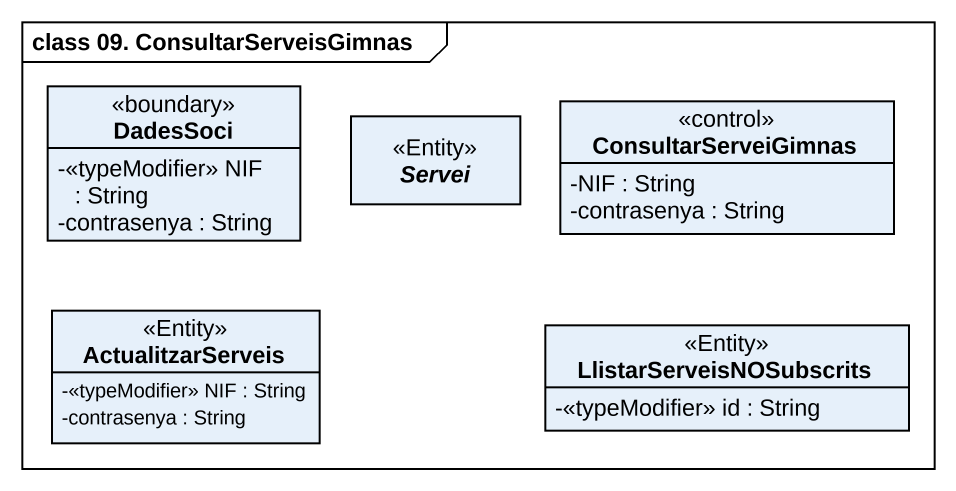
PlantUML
@startuml
mainframe class 09. ConsultarServeisGimnas
hide circle
hide empty members
skinparam classAttributeIconSize 0
class DadesSoci <<boundary>> {
  -<<typeModifier>> NIF : String
  -contrasenya : String
}
abstract class Servei <<Entity>>
class ConsultarServeiGimnas <<control>> {
  -NIF : String
  -contrasenya : String
}
class ActualitzarServeis <<Entity>> {
  -<<typeModifier>> NIF : String
  -contrasenya : String
}
class LlistarServeisNOSubscrits <<Entity>> {
  -<<typeModifier>> id : String
}
@enduml
